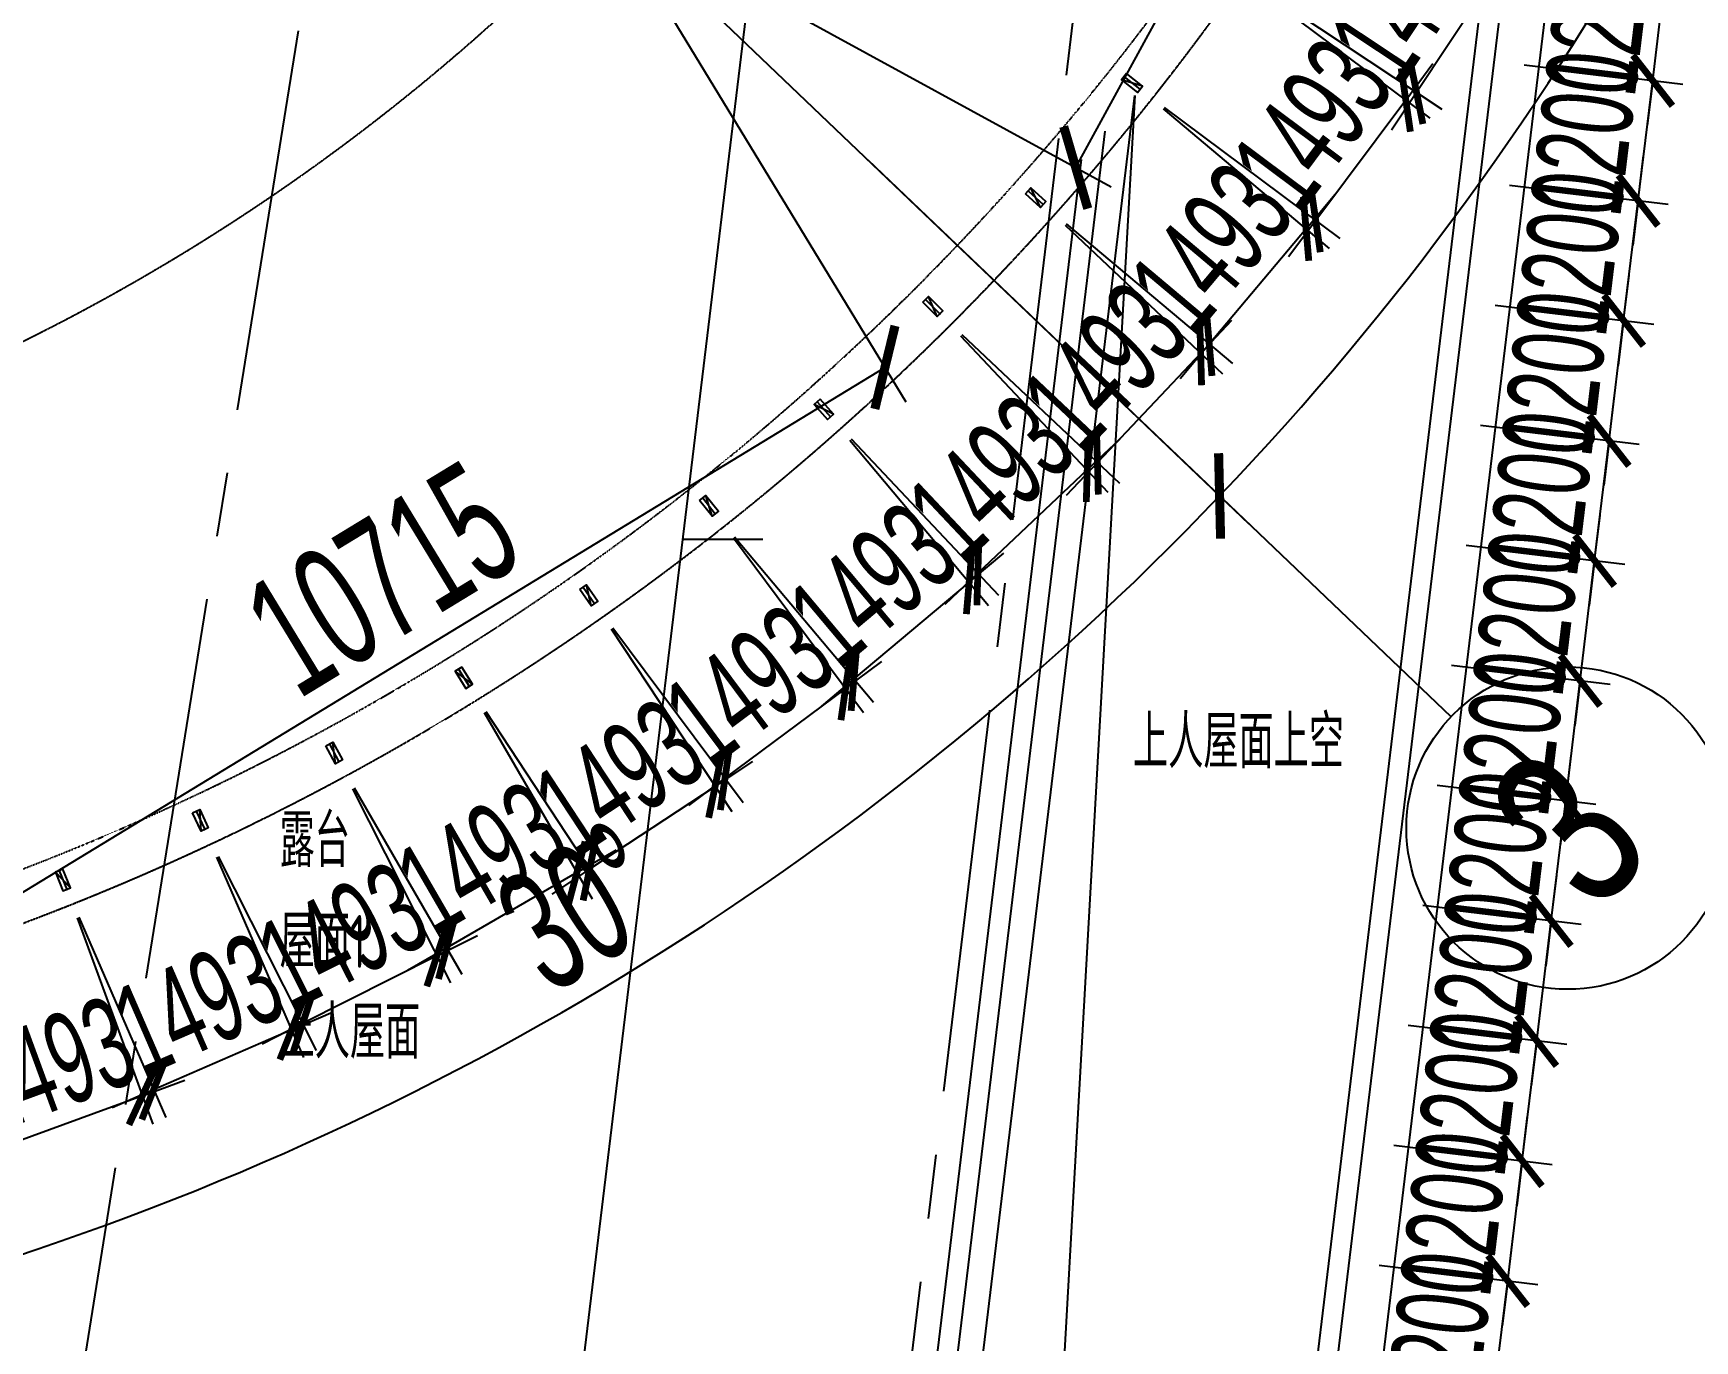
# Model space of a CAD drawing. Extents: x -668578 to 2331563, y -1202445 to 1620273.
# Drawn here: x 846723 to 863217, y 86514 to 99493 of the extents above; entities that cross this region are included whole.
import ezdxf
from ezdxf.enums import TextEntityAlignment as Align

# ---------------------------------------------------------------- set-up
doc = ezdxf.new("R2010")
doc.units = 0
for name, pattern in [('CENTER2', [28.575, 19.05, -3.175, 3.175, -3.175]), ('DASH', [0.35, 0.25, -0.1]), ('DOT2', [0.125, 0, -0.125]), ('DOTE', [2.42, 2, -0.2, 0.02, -0.2])]:
    doc.linetypes.add(name, pattern=pattern)
doc.layers.get('0').update_dxf_attribs({"color": 8})
doc.layers.get('Defpoints').update_dxf_attribs({"color": 8})
for name, color, linetype in [('#标注', 8, 'Continuous'), ('#轴线', 8, 'CENTER2'), ('A-AL', 8, 'Continuous'), ('A-DIMS-150', 8, 'Continuous'), ('A-FLOR-OTLN', 8, 'DOT2'), ('A-ROOF-DRAN', 8, 'Continuous'), ('A-WIND-FRAM', 8, 'Continuous'), ('C-AXIS', 8, 'DOTE'), ('dim', 8, 'Continuous'), ('PUB_HATCH', 8, 'Continuous'), ('WINDOW', 8, 'Continuous'), ('外轮廓', 8, 'Continuous'), ('建-文字', 8, 'Continuous')]:
    doc.layers.add(name, color=color, linetype=linetype)
doc.styles.add('JHZX', font='jrs.shx', dxfattribs={"width": 0.6, "bigfont": 'jhz.shx'})
doc.styles.add('XD2008', font='xd-hzs.shx', dxfattribs={"width": 0.7, "bigfont": 'xd-hztxt.shx'})
doc.dimstyles.new('JZBZ-300', dxfattribs={"dimscale": 300, "dimtxt": 3, "dimasz": 1.5, "dimexe": 1, "dimexo": 1, "dimgap": 0.5, "dimtad": 1, "dimdec": 0, "dimdsep": 46, "dimtxsty": 'JHZX', "dimblk1": 'ARCHTICK', "dimblk2": 'ARCHTICK', "dimsah": 1, "dimcen": 0, "dimclrd": 1, "dimclre": 1, "dimclrt": 2, "dimazin": 2, "dimtfac": 1, "dimtdec": 0, "dimtix": 1, "dimtmove": 0, "dimatfit": 3, "dimfxl": 0, "dimtolj": 1, "dimlwd": -1, "dimlwe": -1, "dimarcsym": 0})
doc.dimstyles.new('JZBZ-400', dxfattribs={"dimscale": 400, "dimtxt": 3, "dimasz": 1.5, "dimexe": 1, "dimexo": 1, "dimgap": 0.5, "dimtad": 1, "dimdec": 0, "dimdsep": 46, "dimtxsty": 'JHZX', "dimblk1": 'ARCHTICK', "dimblk2": 'ARCHTICK', "dimsah": 1, "dimcen": 0, "dimclrd": 1, "dimclre": 1, "dimclrt": 2, "dimazin": 2, "dimtfac": 1, "dimtdec": 0, "dimtix": 1, "dimtmove": 0, "dimatfit": 3, "dimfxl": 0, "dimtolj": 1, "dimlwd": -1, "dimlwe": -1, "dimarcsym": 0})

# ---------------------------------------------------------------- blocks, each defined once
blk = doc.blocks.new('_ARCHTICK')
at = {"color": 0, "linetype": 'ByBlock', "const_width": 0.15}
blk.add_lwpolyline([(-0.5, -0.5), (0.5, 0.5)], dxfattribs=at)
blk = doc.blocks.new('*D2939')
at = {"layer": '#标注', "ltscale": 300, "transparency": 16777216}
for p, q in [((-1773, -1481), (-9342, -7863)), ((165914, -92056), (164727, -101884))]:
    blk.add_line(p, q, dxfattribs=at)
blk.add_arc((197092, 166179), 269610, 220.13382, 263.11563, dxfattribs=at)
at = {"layer": 'Defpoints', "color": 0, "ltscale": 300, "transparency": 16777216}
for p in [(197092, 166179), (-1467, -1224), (40380, -53208), (165962, -91659)]:
    blk.add_point(p, dxfattribs=at)
at = {"layer": '#标注', "ltscale": 300, "transparency": 16777216, "xscale": 600, "yscale": 600, "zscale": 600}
for p, rotation in [((-9036, -7605), 130.1338192809485), ((164775, -101487), 353.1156299250187)]:
    blk.add_blockref('_ARCHTICK', p, dxfattribs=dict(at, rotation=rotation))
at = {"layer": '#标注', "ltscale": 300, "transparency": 16777216, "insert": (69342, -70334), "char_height": 1200, "attachment_point": 5, "rotation": 331.6247, "style": 'JHZX'}
blk.add_mtext('\\A1;42.98°', dxfattribs=at)
blk = doc.blocks.new('*U2924')
at = {"linetype": 'ByBlock'}
blk.add_line((0, -20), (0, 0), dxfattribs=at)
blk.add_circle((0, -24), 4, dxfattribs=at)
at = {"color": 253, "linetype": 'ByBlock', "style": 'JHZX', "width": 0.75}
blk.add_attdef('AXES', text='', height=4, dxfattribs=at).set_placement((0, -24), align=Align.MIDDLE_CENTER)
blk = doc.blocks.new('*D2978')
at = {"layer": '#标注', "ltscale": 300, "transparency": 16777216}
for p, q in [((170416, -24107), (175840, -29286)), ((160688, -30028), (162797, -37226))]:
    blk.add_line(p, q, dxfattribs=at)
blk.add_arc((154503, -8916), 29100, 286.329, 316.329, dxfattribs=at)
at = {"layer": 'Defpoints', "color": 0, "ltscale": 300, "transparency": 16777216}
for p in [(154503, -8916), (170126, -23831), (160576, -29644), (167409, -34997)]:
    blk.add_point(p, dxfattribs=at)
at = {"layer": '#标注', "ltscale": 300, "transparency": 16777216, "xscale": 600, "yscale": 600, "zscale": 600}
for p, rotation in [((175551, -29010), 46.32902802312653), ((162684, -36842), 196.3290280231278)]:
    blk.add_blockref('_ARCHTICK', p, dxfattribs=dict(at, rotation=rotation))
at = {"layer": '#标注', "ltscale": 300, "transparency": 16777216, "insert": (169217, -33089), "char_height": 1200, "attachment_point": 5, "rotation": 31.329, "style": 'JHZX'}
blk.add_mtext('\\A1;30°', dxfattribs=at)
blk = doc.blocks.new('*D2942')
at = {"layer": '#标注', "ltscale": 300, "transparency": 16777216}
for p, q in [((175879, -14115), (183167, -15888)), ((170416, -24107), (175840, -29286))]:
    blk.add_line(p, q, dxfattribs=at)
blk.add_arc((154503, -8916), 29100, 316.329, 346.329, dxfattribs=at)
at = {"layer": 'Defpoints', "color": 0, "ltscale": 300, "transparency": 16777216}
for p in [(154503, -8916), (175491, -14021), (170126, -23831), (178721, -25049)]:
    blk.add_point(p, dxfattribs=at)
at = {"layer": '#标注', "ltscale": 300, "transparency": 16777216, "xscale": 600, "yscale": 600, "zscale": 600}
for p, rotation in [((182778, -15793), 76.3290280231253), ((175551, -29010), 226.3290280231266)]:
    blk.add_blockref('_ARCHTICK', p, dxfattribs=dict(at, rotation=rotation))
at = {"layer": '#标注', "ltscale": 300, "transparency": 16777216, "insert": (179333, -22493), "char_height": 1200, "attachment_point": 5, "rotation": 61.329, "style": 'JHZX'}
blk.add_mtext('\\A1;30°', dxfattribs=at)
blk = doc.blocks.new('*D2989')
at = {"layer": '#标注', "ltscale": 300, "transparency": 16777216}
for p, q in [((169683, -23551), (172437, -28076)), ((163077, -33305), (172229, -27734)), ((160530, -29122), (163285, -33647))]:
    blk.add_line(p, q, dxfattribs=at)
at = {"layer": 'Defpoints', "color": 0, "ltscale": 300, "transparency": 16777216}
for p in [(169475, -23209), (172229, -27734), (160322, -28781)]:
    blk.add_point(p, dxfattribs=at)
at = {"layer": '#标注', "ltscale": 300, "transparency": 16777216, "xscale": 600, "yscale": 600, "zscale": 600}
for p, rotation in [((172229, -27734), 31.32902802313587), ((163077, -33305), 211.3290280231358)]:
    blk.add_blockref('_ARCHTICK', p, dxfattribs=dict(at, rotation=rotation))
at = {"layer": '#标注', "ltscale": 300, "transparency": 16777216, "insert": (167237, -29836), "char_height": 1200, "attachment_point": 5, "rotation": 31.329, "style": 'JHZX'}
blk.add_mtext('\\A1;10715', dxfattribs=at)
blk = doc.blocks.new('*D2980')
at = {"layer": '#标注', "ltscale": 300, "transparency": 16777216}
for p, q in [((174967, -14000), (179615, -16541)), ((174123, -25751), (179264, -16349)), ((169826, -23401), (174474, -25942))]:
    blk.add_line(p, q, dxfattribs=at)
at = {"layer": 'Defpoints', "color": 0, "ltscale": 300, "transparency": 16777216}
for p in [(174616, -13808), (179264, -16349), (169475, -23209)]:
    blk.add_point(p, dxfattribs=at)
at = {"layer": '#标注', "ltscale": 300, "transparency": 16777216, "xscale": 600, "yscale": 600, "zscale": 600}
for p, rotation in [((179264, -16349), 61.32902802313133), ((174123, -25751), 241.3290280231313)]:
    blk.add_blockref('_ARCHTICK', p, dxfattribs=dict(at, rotation=rotation))
at = {"layer": '#标注', "ltscale": 300, "transparency": 16777216, "insert": (175991, -20666), "char_height": 1200, "attachment_point": 5, "rotation": 61.329, "style": 'JHZX'}
blk.add_mtext('\\A1;10715', dxfattribs=at)
blk = doc.blocks.new('*D375')
at = {"layer": 'Defpoints', "color": 0, "ltscale": 300, "transparency": 16777216}
for p in [(859428, 101377), (858603, 100133), (860455, 98904)]:
    blk.add_point(p, dxfattribs=at)
at = {"layer": 'dim', "color": 1, "ltscale": 300, "transparency": 16777216}
for p, q in [((859678, 101212), (861530, 99983)), ((861280, 100149), (861529, 100524)), ((861280, 100149), (860455, 98904)), ((858853, 99967), (860705, 98739)), ((860455, 98904), (860206, 98529))]:
    blk.add_line(p, q, dxfattribs=at)
at = {"layer": 'dim', "color": 1, "ltscale": 300, "transparency": 16777216, "xscale": 450, "yscale": 450, "zscale": 450}
for p, rotation in [((861280, 100149), 236.439483456222), ((860455, 98904), 56.43948345622199)]:
    blk.add_blockref('_ARCHTICK', p, dxfattribs=dict(at, rotation=rotation))
at = {"layer": 'dim', "color": 2, "ltscale": 300, "transparency": 16777216, "insert": (860368, 99858), "char_height": 900, "attachment_point": 5, "rotation": 56.4395, "style": 'JHZX'}
blk.add_mtext('\\A1;1493', dxfattribs=at)
blk = doc.blocks.new('*D376')
at = {"layer": 'Defpoints', "color": 0, "ltscale": 300, "transparency": 16777216}
for p in [(858603, 100133), (857709, 98937), (859454, 97634)]:
    blk.add_point(p, dxfattribs=at)
at = {"layer": 'dim', "color": 1, "ltscale": 300, "transparency": 16777216}
for p, q in [((858843, 99954), (860588, 98651)), ((860348, 98830), (860617, 99191)), ((860348, 98830), (859454, 97634)), ((857950, 98757), (859695, 97454)), ((859454, 97634), (859185, 97273))]:
    blk.add_line(p, q, dxfattribs=at)
at = {"layer": 'dim', "color": 1, "ltscale": 300, "transparency": 16777216, "xscale": 450, "yscale": 450, "zscale": 450}
for p, rotation in [((860348, 98830), 233.2523697657277), ((859454, 97634), 53.25236976572771)]:
    blk.add_blockref('_ARCHTICK', p, dxfattribs=dict(at, rotation=rotation))
at = {"layer": 'dim', "color": 2, "ltscale": 300, "transparency": 16777216, "insert": (859420, 98591), "char_height": 900, "attachment_point": 5, "rotation": 53.2524, "style": 'JHZX'}
blk.add_mtext('\\A1;1493', dxfattribs=at)
blk = doc.blocks.new('*D377')
at = {"layer": 'Defpoints', "color": 0, "ltscale": 300, "transparency": 16777216}
for p in [(857709, 98937), (856748, 97794), (858397, 96408)]:
    blk.add_point(p, dxfattribs=at)
at = {"layer": 'dim', "color": 1, "ltscale": 300, "transparency": 16777216}
for p, q in [((857939, 98744), (859588, 97357)), ((859358, 97551), (859648, 97895)), ((856978, 97601), (858627, 96215)), ((859358, 97551), (858397, 96408)), ((858397, 96408), (858108, 96063))]:
    blk.add_line(p, q, dxfattribs=at)
at = {"layer": 'dim', "color": 1, "ltscale": 300, "transparency": 16777216, "xscale": 450, "yscale": 450, "zscale": 450}
for p, rotation in [((859358, 97551), 229.9425506890512), ((858397, 96408), 49.94255068905126)]:
    blk.add_blockref('_ARCHTICK', p, dxfattribs=dict(at, rotation=rotation))
at = {"layer": 'dim', "color": 2, "ltscale": 300, "transparency": 16777216, "insert": (858418, 97365), "char_height": 900, "attachment_point": 5, "rotation": 49.9426, "style": 'JHZX'}
blk.add_mtext('\\A1;1493', dxfattribs=at)
blk = doc.blocks.new('*D378')
at = {"layer": 'Defpoints', "color": 0, "ltscale": 300, "transparency": 16777216}
for p in [(856748, 97794), (855723, 96709), (857287, 95232)]:
    blk.add_point(p, dxfattribs=at)
at = {"layer": 'dim', "color": 1, "ltscale": 300, "transparency": 16777216}
for p, q in [((856966, 97588), (858530, 96111)), ((855941, 96503), (857505, 95026)), ((858312, 96317), (858621, 96644)), ((858312, 96317), (857287, 95232)), ((857287, 95232), (856978, 94905))]:
    blk.add_line(p, q, dxfattribs=at)
at = {"layer": 'dim', "color": 1, "ltscale": 300, "transparency": 16777216, "xscale": 450, "yscale": 450, "zscale": 450}
for p, rotation in [((858312, 96317), 226.6334481976687), ((857287, 95232), 46.63344819766873)]:
    blk.add_blockref('_ARCHTICK', p, dxfattribs=dict(at, rotation=rotation))
at = {"layer": 'dim', "color": 2, "ltscale": 300, "transparency": 16777216, "insert": (857363, 96187), "char_height": 900, "attachment_point": 5, "rotation": 46.6334, "style": 'JHZX'}
blk.add_mtext('\\A1;1493', dxfattribs=at)
blk = doc.blocks.new('*D379')
at = {"layer": 'Defpoints', "color": 0, "ltscale": 300, "transparency": 16777216}
for p in [(855723, 96709), (854637, 95684), (856100, 94133)]:
    blk.add_point(p, dxfattribs=at)
at = {"layer": 'dim', "color": 1, "ltscale": 300, "transparency": 16777216}
for p, q in [((855929, 96490), (857392, 94939)), ((854843, 95466), (856305, 93915)), ((857186, 95158), (857513, 95466)), ((857186, 95158), (856100, 94133)), ((856100, 94133), (855772, 93824))]:
    blk.add_line(p, q, dxfattribs=at)
at = {"layer": 'dim', "color": 1, "ltscale": 300, "transparency": 16777216, "xscale": 450, "yscale": 450, "zscale": 450}
for p, rotation in [((857186, 95158), 223.322014835014), ((856100, 94133), 43.32201483501397)]:
    blk.add_blockref('_ARCHTICK', p, dxfattribs=dict(at, rotation=rotation))
at = {"layer": 'dim', "color": 2, "ltscale": 300, "transparency": 16777216, "insert": (856231, 95082), "char_height": 900, "attachment_point": 5, "rotation": 43.322, "style": 'JHZX'}
blk.add_mtext('\\A1;1493', dxfattribs=at)
blk = doc.blocks.new('*D380')
at = {"layer": 'Defpoints', "color": 0, "ltscale": 300, "transparency": 16777216}
for p in [(854637, 95684), (853493, 94724), (854870, 93084)]:
    blk.add_point(p, dxfattribs=at)
at = {"layer": 'dim', "color": 1, "ltscale": 300, "transparency": 16777216}
for p, q in [((854830, 95454), (856207, 93814)), ((853686, 94494), (855063, 92854)), ((856014, 94044), (856358, 94333)), ((856014, 94044), (854870, 93084)), ((854870, 93084), (854526, 92795))]:
    blk.add_line(p, q, dxfattribs=at)
at = {"layer": 'dim', "color": 1, "ltscale": 300, "transparency": 16777216, "xscale": 450, "yscale": 450, "zscale": 450}
for p, rotation in [((856014, 94044), 220.0130727237843), ((854870, 93084), 40.01307272378426)]:
    blk.add_blockref('_ARCHTICK', p, dxfattribs=dict(at, rotation=rotation))
at = {"layer": 'dim', "color": 2, "ltscale": 300, "transparency": 16777216, "insert": (855056, 94024), "char_height": 900, "attachment_point": 5, "rotation": 40.0131, "style": 'JHZX'}
blk.add_mtext('\\A1;1493', dxfattribs=at)
blk = doc.blocks.new('*D381')
at = {"layer": 'Defpoints', "color": 0, "ltscale": 300, "transparency": 16777216}
for p in [(853493, 94724), (852296, 93832), (853590, 92097)]:
    blk.add_point(p, dxfattribs=at)
at = {"layer": 'dim', "color": 1, "ltscale": 300, "transparency": 16777216}
for p, q in [((853673, 94484), (854966, 92749)), ((852476, 93591), (853769, 91857)), ((854787, 92989), (855147, 93258)), ((854787, 92989), (853590, 92097)), ((853590, 92097), (853229, 91828))]:
    blk.add_line(p, q, dxfattribs=at)
at = {"layer": 'dim', "color": 1, "ltscale": 300, "transparency": 16777216, "xscale": 450, "yscale": 450, "zscale": 450}
for p, rotation in [((854787, 92989), 216.7032536471219), ((853590, 92097), 36.70325364712194)]:
    blk.add_blockref('_ARCHTICK', p, dxfattribs=dict(at, rotation=rotation))
at = {"layer": 'dim', "color": 2, "ltscale": 300, "transparency": 16777216, "insert": (853829, 93024), "char_height": 900, "attachment_point": 5, "rotation": 36.7033, "style": 'JHZX'}
blk.add_mtext('\\A1;1493', dxfattribs=at)
blk = doc.blocks.new('*D382')
at = {"layer": 'Defpoints', "color": 0, "ltscale": 300, "transparency": 16777216}
for p in [(852296, 93832), (851050, 93010), (852246, 91196)]:
    blk.add_point(p, dxfattribs=at)
at = {"layer": 'dim', "color": 1, "ltscale": 300, "transparency": 16777216}
for p, q in [((852461, 93581), (853658, 91767)), ((851215, 92760), (852411, 90945)), ((853492, 92017), (853868, 92265)), ((853492, 92017), (852246, 91196)), ((852246, 91196), (851870, 90948))]:
    blk.add_line(p, q, dxfattribs=at)
at = {"layer": 'dim', "color": 1, "ltscale": 300, "transparency": 16777216, "xscale": 450, "yscale": 450, "zscale": 450}
for p, rotation in [((853492, 92017), 213.3934241346165), ((852246, 91196), 33.39342413461645)]:
    blk.add_blockref('_ARCHTICK', p, dxfattribs=dict(at, rotation=rotation))
at = {"layer": 'dim', "color": 2, "ltscale": 300, "transparency": 16777216, "insert": (852539, 92108), "char_height": 900, "attachment_point": 5, "rotation": 33.3934, "style": 'JHZX'}
blk.add_mtext('\\A1;1493', dxfattribs=at)
blk = doc.blocks.new('*D383')
at = {"layer": 'Defpoints', "color": 0, "ltscale": 300, "transparency": 16777216}
for p in [(851050, 93010), (849758, 92262), (850828, 90413)]:
    blk.add_point(p, dxfattribs=at)
at = {"layer": 'dim', "color": 1, "ltscale": 300, "transparency": 16777216}
for p, q in [((851200, 92750), (852271, 90902)), ((849908, 92002), (850979, 90154)), ((852120, 91162), (852510, 91387)), ((852120, 91162), (850828, 90413)), ((850828, 90413), (850439, 90188))]:
    blk.add_line(p, q, dxfattribs=at)
at = {"layer": 'dim', "color": 1, "ltscale": 300, "transparency": 16777216, "xscale": 450, "yscale": 450, "zscale": 450}
for p, rotation in [((852120, 91162), 210.083605185563), ((850828, 90413), 30.08360518556297)]:
    blk.add_blockref('_ARCHTICK', p, dxfattribs=dict(at, rotation=rotation))
at = {"layer": 'dim', "color": 2, "ltscale": 300, "transparency": 16777216, "insert": (851174, 91307), "char_height": 900, "attachment_point": 5, "rotation": 30.0836, "style": 'JHZX'}
blk.add_mtext('\\A1;1493', dxfattribs=at)
blk = doc.blocks.new('*D384')
at = {"layer": 'Defpoints', "color": 0, "ltscale": 300, "transparency": 16777216}
for p in [(849758, 92262), (848425, 91589), (849397, 89662)]:
    blk.add_point(p, dxfattribs=at)
at = {"layer": 'dim', "color": 1, "ltscale": 300, "transparency": 16777216}
for p, q in [((849893, 91994), (850865, 90067)), ((848560, 91321), (849532, 89394)), ((850730, 90335), (851132, 90537)), ((850730, 90335), (849397, 89662)), ((849397, 89662), (848995, 89459))]:
    blk.add_line(p, q, dxfattribs=at)
at = {"layer": 'dim', "color": 1, "ltscale": 300, "transparency": 16777216, "xscale": 450, "yscale": 450, "zscale": 450}
for p, rotation in [((850730, 90335), 206.7737756485517), ((849397, 89662), 26.77377564855164)]:
    blk.add_blockref('_ARCHTICK', p, dxfattribs=dict(at, rotation=rotation))
at = {"layer": 'dim', "color": 2, "ltscale": 300, "transparency": 16777216, "insert": (849793, 90534), "char_height": 900, "attachment_point": 5, "rotation": 26.7738, "style": 'JHZX'}
blk.add_mtext('\\A1;1493', dxfattribs=at)
blk = doc.blocks.new('*D385')
at = {"layer": 'Defpoints', "color": 0, "ltscale": 300, "transparency": 16777216}
for p in [(848425, 91589), (847055, 90995), (847918, 89006)]:
    blk.add_point(p, dxfattribs=at)
at = {"layer": 'dim', "color": 1, "ltscale": 300, "transparency": 16777216}
for p, q in [((848544, 91314), (849407, 89325)), ((847175, 90719), (848038, 88731)), ((849288, 89601), (849701, 89780)), ((849288, 89601), (847918, 89006)), ((847918, 89006), (847506, 88827))]:
    blk.add_line(p, q, dxfattribs=at)
at = {"layer": 'dim', "color": 1, "ltscale": 300, "transparency": 16777216, "xscale": 450, "yscale": 450, "zscale": 450}
for p, rotation in [((849288, 89601), 203.4639568273938), ((847918, 89006), 23.4639568273938)]:
    blk.add_blockref('_ARCHTICK', p, dxfattribs=dict(at, rotation=rotation))
at = {"layer": 'dim', "color": 2, "ltscale": 300, "transparency": 16777216, "insert": (848364, 89854), "char_height": 900, "attachment_point": 5, "rotation": 23.464, "style": 'JHZX'}
blk.add_mtext('\\A1;1493', dxfattribs=at)
blk = doc.blocks.new('*D386')
at = {"layer": 'Defpoints', "color": 0, "ltscale": 300, "transparency": 16777216}
for p in [(847055, 90995), (845654, 90480), (846405, 88432)]:
    blk.add_point(p, dxfattribs=at)
at = {"layer": 'dim', "color": 1, "ltscale": 300, "transparency": 16777216}
for p, q in [((847159, 90713), (847910, 88665)), ((845757, 90199), (846508, 88151)), ((847807, 88947), (848229, 89102)), ((847807, 88947), (846405, 88432)), ((846405, 88432), (845983, 88277))]:
    blk.add_line(p, q, dxfattribs=at)
at = {"layer": 'dim', "color": 1, "ltscale": 300, "transparency": 16777216, "xscale": 450, "yscale": 450, "zscale": 450}
for p, rotation in [((847807, 88947), 200.1541273148914), ((846405, 88432), 20.15412731489133)]:
    blk.add_blockref('_ARCHTICK', p, dxfattribs=dict(at, rotation=rotation))
at = {"layer": 'dim', "color": 2, "ltscale": 300, "transparency": 16777216, "insert": (846899, 89253), "char_height": 900, "attachment_point": 5, "rotation": 20.1541, "style": 'JHZX'}
blk.add_mtext('\\A1;1493', dxfattribs=at)
blk = doc.blocks.new('*D1407')
at = {"layer": '#标注', "color": 1, "ltscale": 300, "transparency": 16777216}
for p, q in [((861360, 87110), (861414, 87557)), ((860084, 87264), (861658, 87074)), ((861216, 85919), (861360, 87110)), ((859940, 86073), (861514, 85883)), ((861216, 85919), (861163, 85472))]:
    blk.add_line(p, q, dxfattribs=at)
at = {"layer": 'Defpoints', "color": 0, "ltscale": 300, "transparency": 16777216}
for p in [(859786, 87300), (861360, 87110), (859643, 86109)]:
    blk.add_point(p, dxfattribs=at)
at = {"layer": '#标注', "color": 1, "ltscale": 300, "transparency": 16777216, "xscale": 450, "yscale": 450, "zscale": 450}
for p, rotation in [((861360, 87110), 263.1156299250156), ((861216, 85919), 83.11562992501565)]:
    blk.add_blockref('_ARCHTICK', p, dxfattribs=dict(at, rotation=rotation))
at = {"layer": '#标注', "color": 2, "ltscale": 300, "transparency": 16777216, "insert": (860693, 86586), "char_height": 900, "attachment_point": 5, "rotation": 83.1156, "style": 'JHZX'}
blk.add_mtext('\\A1;1200', dxfattribs=at)
blk = doc.blocks.new('*D1408')
at = {"layer": '#标注', "color": 1, "ltscale": 300, "transparency": 16777216}
for p, q in [((861504, 88301), (861558, 88748)), ((860228, 88455), (861802, 88265)), ((861360, 87110), (861504, 88301)), ((860084, 87264), (861658, 87074)), ((861360, 87110), (861306, 86663))]:
    blk.add_line(p, q, dxfattribs=at)
at = {"layer": 'Defpoints', "color": 0, "ltscale": 300, "transparency": 16777216}
for p in [(859930, 88491), (861504, 88301), (859786, 87300)]:
    blk.add_point(p, dxfattribs=at)
at = {"layer": '#标注', "color": 1, "ltscale": 300, "transparency": 16777216, "xscale": 450, "yscale": 450, "zscale": 450}
for p, rotation in [((861504, 88301), 263.1156299250156), ((861360, 87110), 83.11562992501565)]:
    blk.add_blockref('_ARCHTICK', p, dxfattribs=dict(at, rotation=rotation))
at = {"layer": '#标注', "color": 2, "ltscale": 300, "transparency": 16777216, "insert": (860837, 87778), "char_height": 900, "attachment_point": 5, "rotation": 83.1156, "style": 'JHZX'}
blk.add_mtext('\\A1;1200', dxfattribs=at)
blk = doc.blocks.new('*D1409')
at = {"layer": '#标注', "color": 1, "ltscale": 300, "transparency": 16777216}
for p, q in [((861648, 89493), (861702, 89939)), ((860372, 89647), (861946, 89457)), ((861504, 88301), (861648, 89493)), ((860228, 88455), (861802, 88265)), ((861504, 88301), (861450, 87855))]:
    blk.add_line(p, q, dxfattribs=at)
at = {"layer": 'Defpoints', "color": 0, "ltscale": 300, "transparency": 16777216}
for p in [(860074, 89683), (861648, 89493), (859930, 88491)]:
    blk.add_point(p, dxfattribs=at)
at = {"layer": '#标注', "color": 1, "ltscale": 300, "transparency": 16777216, "xscale": 450, "yscale": 450, "zscale": 450}
for p, rotation in [((861648, 89493), 263.1156299250156), ((861504, 88301), 83.11562992501565)]:
    blk.add_blockref('_ARCHTICK', p, dxfattribs=dict(at, rotation=rotation))
at = {"layer": '#标注', "color": 2, "ltscale": 300, "transparency": 16777216, "insert": (860980, 88969), "char_height": 900, "attachment_point": 5, "rotation": 83.1156, "style": 'JHZX'}
blk.add_mtext('\\A1;1200', dxfattribs=at)
blk = doc.blocks.new('*D1410')
at = {"layer": '#标注', "color": 1, "ltscale": 300, "transparency": 16777216}
for p, q in [((861792, 90684), (861846, 91131)), ((860516, 90838), (862090, 90648)), ((861648, 89493), (861792, 90684)), ((860372, 89647), (861946, 89457)), ((861648, 89493), (861594, 89046))]:
    blk.add_line(p, q, dxfattribs=at)
at = {"layer": 'Defpoints', "color": 0, "ltscale": 300, "transparency": 16777216}
for p in [(860218, 90874), (861792, 90684), (860074, 89683)]:
    blk.add_point(p, dxfattribs=at)
at = {"layer": '#标注', "color": 1, "ltscale": 300, "transparency": 16777216, "xscale": 450, "yscale": 450, "zscale": 450}
for p, rotation in [((861792, 90684), 263.1156299250156), ((861648, 89493), 83.11562992501565)]:
    blk.add_blockref('_ARCHTICK', p, dxfattribs=dict(at, rotation=rotation))
at = {"layer": '#标注', "color": 2, "ltscale": 300, "transparency": 16777216, "insert": (861124, 90160), "char_height": 900, "attachment_point": 5, "rotation": 83.1156, "style": 'JHZX'}
blk.add_mtext('\\A1;1200', dxfattribs=at)
blk = doc.blocks.new('*D1411')
at = {"layer": '#标注', "color": 1, "ltscale": 300, "transparency": 16777216}
for p, q in [((861936, 91875), (861990, 92322)), ((860660, 92029), (862234, 91839)), ((861792, 90684), (861936, 91875)), ((860516, 90838), (862090, 90648)), ((861792, 90684), (861738, 90237))]:
    blk.add_line(p, q, dxfattribs=at)
at = {"layer": 'Defpoints', "color": 0, "ltscale": 300, "transparency": 16777216}
for p in [(860362, 92065), (861936, 91875), (860218, 90874)]:
    blk.add_point(p, dxfattribs=at)
at = {"layer": '#标注', "color": 1, "ltscale": 300, "transparency": 16777216, "xscale": 450, "yscale": 450, "zscale": 450}
for p, rotation in [((861936, 91875), 263.1156299250156), ((861792, 90684), 83.11562992501565)]:
    blk.add_blockref('_ARCHTICK', p, dxfattribs=dict(at, rotation=rotation))
at = {"layer": '#标注', "color": 2, "ltscale": 300, "transparency": 16777216, "insert": (861268, 91352), "char_height": 900, "attachment_point": 5, "rotation": 83.1156, "style": 'JHZX'}
blk.add_mtext('\\A1;1200', dxfattribs=at)
blk = doc.blocks.new('*D1412')
at = {"layer": '#标注', "color": 1, "ltscale": 300, "transparency": 16777216}
for p, q in [((862080, 93067), (862133, 93513)), ((860803, 93221), (862377, 93031)), ((861936, 91875), (862080, 93067)), ((860660, 92029), (862234, 91839)), ((861936, 91875), (861882, 91429))]:
    blk.add_line(p, q, dxfattribs=at)
at = {"layer": 'Defpoints', "color": 0, "ltscale": 300, "transparency": 16777216}
for p in [(860506, 93257), (862080, 93067), (860362, 92065)]:
    blk.add_point(p, dxfattribs=at)
at = {"layer": '#标注', "color": 1, "ltscale": 300, "transparency": 16777216, "xscale": 450, "yscale": 450, "zscale": 450}
for p, rotation in [((862080, 93067), 263.1156299250156), ((861936, 91875), 83.11562992501565)]:
    blk.add_blockref('_ARCHTICK', p, dxfattribs=dict(at, rotation=rotation))
at = {"layer": '#标注', "color": 2, "ltscale": 300, "transparency": 16777216, "insert": (861412, 92543), "char_height": 900, "attachment_point": 5, "rotation": 83.1156, "style": 'JHZX'}
blk.add_mtext('\\A1;1200', dxfattribs=at)
blk = doc.blocks.new('*D1413')
at = {"layer": '#标注', "color": 1, "ltscale": 300, "transparency": 16777216}
for p, q in [((862223, 94258), (862277, 94705)), ((860947, 94412), (862521, 94222)), ((862080, 93067), (862223, 94258)), ((860803, 93221), (862377, 93031)), ((862080, 93067), (862026, 92620))]:
    blk.add_line(p, q, dxfattribs=at)
at = {"layer": 'Defpoints', "color": 0, "ltscale": 300, "transparency": 16777216}
for p in [(860649, 94448), (862223, 94258), (860506, 93257)]:
    blk.add_point(p, dxfattribs=at)
at = {"layer": '#标注', "color": 1, "ltscale": 300, "transparency": 16777216, "xscale": 450, "yscale": 450, "zscale": 450}
for p, rotation in [((862223, 94258), 263.1156299250156), ((862080, 93067), 83.11562992501565)]:
    blk.add_blockref('_ARCHTICK', p, dxfattribs=dict(at, rotation=rotation))
at = {"layer": '#标注', "color": 2, "ltscale": 300, "transparency": 16777216, "insert": (861556, 93734), "char_height": 900, "attachment_point": 5, "rotation": 83.1156, "style": 'JHZX'}
blk.add_mtext('\\A1;1200', dxfattribs=at)
blk = doc.blocks.new('*D1414')
at = {"layer": '#标注', "color": 1, "ltscale": 300, "transparency": 16777216}
for p, q in [((862367, 95449), (862421, 95896)), ((861091, 95603), (862665, 95413)), ((862223, 94258), (862367, 95449)), ((860947, 94412), (862521, 94222)), ((862223, 94258), (862169, 93811))]:
    blk.add_line(p, q, dxfattribs=at)
at = {"layer": 'Defpoints', "color": 0, "ltscale": 300, "transparency": 16777216}
for p in [(860793, 95639), (862367, 95449), (860649, 94448)]:
    blk.add_point(p, dxfattribs=at)
at = {"layer": '#标注', "color": 1, "ltscale": 300, "transparency": 16777216, "xscale": 450, "yscale": 450, "zscale": 450}
for p, rotation in [((862367, 95449), 263.1156299250156), ((862223, 94258), 83.11562992501565)]:
    blk.add_blockref('_ARCHTICK', p, dxfattribs=dict(at, rotation=rotation))
at = {"layer": '#标注', "color": 2, "ltscale": 300, "transparency": 16777216, "insert": (861700, 94926), "char_height": 900, "attachment_point": 5, "rotation": 83.1156, "style": 'JHZX'}
blk.add_mtext('\\A1;1200', dxfattribs=at)
blk = doc.blocks.new('*D1415')
at = {"layer": '#标注', "color": 1, "ltscale": 300, "transparency": 16777216}
for p, q in [((862511, 96641), (862565, 97088)), ((861235, 96795), (862809, 96605)), ((862367, 95449), (862511, 96641)), ((861091, 95603), (862665, 95413)), ((862367, 95449), (862313, 95003))]:
    blk.add_line(p, q, dxfattribs=at)
at = {"layer": 'Defpoints', "color": 0, "ltscale": 300, "transparency": 16777216}
for p in [(860937, 96831), (862511, 96641), (860793, 95639)]:
    blk.add_point(p, dxfattribs=at)
at = {"layer": '#标注', "color": 1, "ltscale": 300, "transparency": 16777216, "xscale": 450, "yscale": 450, "zscale": 450}
for p, rotation in [((862511, 96641), 263.1156299250156), ((862367, 95449), 83.11562992501565)]:
    blk.add_blockref('_ARCHTICK', p, dxfattribs=dict(at, rotation=rotation))
at = {"layer": '#标注', "color": 2, "ltscale": 300, "transparency": 16777216, "insert": (861843, 96117), "char_height": 900, "attachment_point": 5, "rotation": 83.1156, "style": 'JHZX'}
blk.add_mtext('\\A1;1200', dxfattribs=at)
blk = doc.blocks.new('*D1416')
at = {"layer": '#标注', "color": 1, "ltscale": 300, "transparency": 16777216}
for p, q in [((862655, 97832), (862709, 98279)), ((861379, 97986), (862953, 97796)), ((862511, 96641), (862655, 97832)), ((861235, 96795), (862809, 96605)), ((862511, 96641), (862457, 96194))]:
    blk.add_line(p, q, dxfattribs=at)
at = {"layer": 'Defpoints', "color": 0, "ltscale": 300, "transparency": 16777216}
for p in [(861081, 98022), (862655, 97832), (860937, 96831)]:
    blk.add_point(p, dxfattribs=at)
at = {"layer": '#标注', "color": 1, "ltscale": 300, "transparency": 16777216, "xscale": 450, "yscale": 450, "zscale": 450}
for p, rotation in [((862655, 97832), 263.1156299250156), ((862511, 96641), 83.11562992501565)]:
    blk.add_blockref('_ARCHTICK', p, dxfattribs=dict(at, rotation=rotation))
at = {"layer": '#标注', "color": 2, "ltscale": 300, "transparency": 16777216, "insert": (861987, 97308), "char_height": 900, "attachment_point": 5, "rotation": 83.1156, "style": 'JHZX'}
blk.add_mtext('\\A1;1200', dxfattribs=at)
blk = doc.blocks.new('*D1417')
at = {"layer": '#标注', "color": 1, "ltscale": 300, "transparency": 16777216}
for p, q in [((862799, 99023), (862853, 99470)), ((861523, 99178), (863097, 98988)), ((862655, 97832), (862799, 99023)), ((861379, 97986), (862953, 97796)), ((862655, 97832), (862601, 97385))]:
    blk.add_line(p, q, dxfattribs=at)
at = {"layer": 'Defpoints', "color": 0, "ltscale": 300, "transparency": 16777216}
for p in [(861225, 99214), (862799, 99023), (861081, 98022)]:
    blk.add_point(p, dxfattribs=at)
at = {"layer": '#标注', "color": 1, "ltscale": 300, "transparency": 16777216, "xscale": 450, "yscale": 450, "zscale": 450}
for p, rotation in [((862799, 99023), 263.1156299250156), ((862655, 97832), 83.11562992501565)]:
    blk.add_blockref('_ARCHTICK', p, dxfattribs=dict(at, rotation=rotation))
at = {"layer": '#标注', "color": 2, "ltscale": 300, "transparency": 16777216, "insert": (862131, 98500), "char_height": 900, "attachment_point": 5, "rotation": 83.1156, "style": 'JHZX'}
blk.add_mtext('\\A1;1200', dxfattribs=at)
blk = doc.blocks.new('*D1418')
at = {"layer": '#标注', "color": 1, "ltscale": 300, "transparency": 16777216}
for p, q in [((862943, 100215), (862996, 100662)), ((861666, 100369), (863240, 100179)), ((862799, 99023), (862943, 100215)), ((861523, 99178), (863097, 98988)), ((862799, 99023), (862745, 98577))]:
    blk.add_line(p, q, dxfattribs=at)
at = {"layer": 'Defpoints', "color": 0, "ltscale": 300, "transparency": 16777216}
for p in [(861369, 100405), (862943, 100215), (861225, 99214)]:
    blk.add_point(p, dxfattribs=at)
at = {"layer": '#标注', "color": 1, "ltscale": 300, "transparency": 16777216, "xscale": 450, "yscale": 450, "zscale": 450}
for p, rotation in [((862943, 100215), 263.1156299250156), ((862799, 99023), 83.11562992501565)]:
    blk.add_blockref('_ARCHTICK', p, dxfattribs=dict(at, rotation=rotation))
at = {"layer": '#标注', "color": 2, "ltscale": 300, "transparency": 16777216, "insert": (862275, 99691), "char_height": 900, "attachment_point": 5, "rotation": 83.1156, "style": 'JHZX'}
blk.add_mtext('\\A1;1200', dxfattribs=at)
blk = doc.blocks.new('幕墙分隔')
for p, q in [((-40, -100), (40, 100)), ((0, 100), (0, -100))]:
    blk.add_line(p, q)
blk.add_lwpolyline([(-40, 100), (40, 100), (40, -100), (-40, -100)], close=True)
blk = doc.blocks.new('A$C47405904')
at = {"layer": 'A-AL'}
blk.add_line((18394, -31141), (20208, -16120), dxfattribs=at)
at = {"layer": 'A-AL', "linetype": 'DASH'}
blk.add_lwpolyline([(16570, 20028, 3.918632), (25814, -3108, 3.918911)], format="xyb", dxfattribs=at)
at = {"layer": 'A-AL'}
blk.add_lwpolyline([(-7022, -81198, 0.019317), (12906, -84262, 0.412397), (16280, -81597), (25756, -3110)], format="xyb", dxfattribs=at)
blk.add_arc((42590, 175095), 207650, 251.50111, 262.68595, dxfattribs=at)
at = {"layer": 'A-DIMS-150'}
blk.add_lwpolyline([(20208, -16120), (19425, -30063), (21729, -31052)], dxfattribs=at)
at = {"layer": 'A-FLOR-OTLN'}
blk.add_arc((0, 0), 25500, 49.4115, 353.1347, dxfattribs=at)
at = {"layer": 'A-ROOF-DRAN'}
for radius, start, end in [(211500, 233.70702, 263.30526), (206650, 251.84622, 263.11563), (206950, 251.84616, 263.11563)]:
    blk.add_arc((42590, 175095), radius, start, end, dxfattribs=at)
at = {"layer": 'A-WIND-FRAM'}
for p in [(18272, -18286), (10973, -23405), (10973, -23405), (9604, -24000), (9604, -24000)]:
    blk.add_point(p, dxfattribs=at)
at = {"layer": 'PUB_HATCH'}
blk.add_line((21372, 26314), (13913, -35467), dxfattribs=at)
at = {"layer": 'WINDOW'}
blk.add_line((15717, -20523), (16515, -20523), dxfattribs=at)
at = {"layer": '外轮廓', "color": 3}
for p, q in [((18176, -30863), (19913, -16474)), ((18002, -30641), (19678, -16754))]:
    blk.add_line(p, q, dxfattribs=at)
for points in [[(21904, -31271), (24799, -7297)], [(21705, -31251), (24473, -8323)]]:
    blk.add_lwpolyline(points, dxfattribs=at)
for radius, start, end in [(207200, 251.76315, 262.68747), (207400, 251.70794, 262.68679), (207600, 251.70803, 262.68612), (207800, 251.76327, 262.68544)]:
    blk.add_arc((42590, 175095), radius, start, end, dxfattribs=at)
at = {"layer": 'A-WIND-FRAM', "xscale": -1}
for p, rotation in [((20179, -15995), 51.59746572757687), ((17119, -19236), 41.66800399351383), ((13546, -21899), 31.73851288269608), ((9567, -23907), 21.80905852314548)]:
    blk.add_blockref('幕墙分隔', p, dxfattribs=dict(at, rotation=rotation))
at = {"layer": 'A-WIND-FRAM'}
for p, rotation in [((19222, -17134), 48.28761941932996), ((18201, -18215), 44.97781354968501), ((15980, -20192), 38.3581576852669), ((14787, -21081), 35.04832243886732), ((12259, -22645), 28.42867394865639), ((10931, -23315), 25.11886807931668)]:
    blk.add_blockref('幕墙分隔', p, dxfattribs=dict(at, rotation=rotation))
at = {"layer": '建-文字', "style": 'XD2008', "width": 0.7}
for s, p in [('上人屋面上空', (20189, -22797)), ('露台', (11717, -23778)), ('屋面1', (11717, -24779)), ('上人屋面', (11717, -25680))]:
    blk.add_text(s, height=525, dxfattribs=at).set_placement(p)
blk = doc.blocks.new('DSGDFG')
at = {"layer": '#标注', "ltscale": 300}
blk.add_arc((197092.2, 166179.2), 257800, 220.136073, 263.11563, dxfattribs=at)
at = {"layer": '#轴线', "ltscale": 200}
for p, q in [((155809.7, -90221), (166969.1, -20911.3)), ((165961.8, -91657.8), (174377.5, -21954.5))]:
    blk.add_line(p, q, dxfattribs=at)
for radius in [206950, 212800, 220600, 228400, 236200, 244000, 251800, 257800]:
    blk.add_arc((197092.2, 166179.2), radius, 218.438892, 265.140584, dxfattribs=at)
at = {"layer": 'C-AXIS', "ltscale": 2}
blk.add_circle((154502.6, -8915.6), 20700, dxfattribs=at)
at = {"layer": '#标注', "linetype": 'ByBlock', "xscale": 400, "yscale": 400}
for p, rotation, values in [((172061.7, -25678.3), 46.32880782961031, {'AXES': '3'}), ((161327.8, -32212), 16.32880782961037, {'AXES': '2'})]:
    blk.add_blockref('*U2924', p, dxfattribs=dict(at, rotation=rotation)).add_auto_attribs(values)
at = {"layer": '#标注', "ltscale": 300}
for base, center, p1, p2, picture, middle in [((40379.7, -53208.3), (197092.1, 166179.2), (-1467, -1223.5), (165961.7, -91658.5), '*D2939', (69341.6, -70334.5)), ((167409.2, -34996.8), (154502.6, -8915.6), (160575.5, -29644.3), (170126.3, -23830.7), '*D2978', (169217.3, -33089.3)), ((178720.7, -25049.3), (154502.6, -8915.6), (170126.3, -23830.7), (175490.7, -14020.6), '*D2942', (179332.7, -22493.3))]:
    dim = blk.add_angular_dim_3p(base=base, center=center, p1=p1, p2=p2, dimstyle='JZBZ-400', override={"dimclrd": 256, "dimclre": 256, "dimclrt": 256}, dxfattribs=at)
    dim.commit()
    dim.dimension.update_dxf_attribs({"geometry": picture, "text_midpoint": middle})
for p1, p2, picture, middle in [((169475.3, -23209.2), (174616.2, -13807.9), '*D2980', (175991.3, -20666.1)), ((160322.5, -28780.6), (169475.3, -23209.2), '*D2989', (167237.1, -29836.1))]:
    dim = blk.add_aligned_dim(p1=p1, p2=p2, distance=-5296.9, dimstyle='JZBZ-400', override={"dimclrd": 256, "dimclre": 256, "dimclrt": 256}, dxfattribs=at)
    dim.commit()
    dim.dimension.update_dxf_attribs({"geometry": picture, "text_midpoint": middle})
blk = doc.blocks.new('HGDTRET')
at = {"layer": 'dim', "ltscale": 300}
blk.add_arc((837451.7, 114994.3), 25850, 53.50205, 252.09079, dxfattribs=at)
for p1, p2, distance, picture, middle in [((859428, 101377.5), (858602.6, 100133.2), 2222.9, '*D375', (860367.7, 99858.2)), ((858602.6, 100133.2), (857709.3, 98936.8), 2178, '*D376', (859420.3, 98590.9)), ((857709.3, 98936.8), (856748.4, 97794), 2154.2, '*D377', (858418.4, 97365.2)), ((856748.4, 97794), (855723.1, 96708.6), 2150.6, '*D378', (857363, 96186.6)), ((855723.1, 96708.6), (854636.9, 95684.2), 2131.9, '*D379', (856231.1, 95081.9)), ((854636.9, 95684.2), (853493.4, 94724.2), 2141.4, '*D380', (855056.2, 94023.7)), ((853493.4, 94724.2), (852296.3, 93831.9), 2163.8, '*D381', (853829.5, 93024.3)), ((852296.3, 93831.9), (851049.7, 93010.1), 2173.2, '*D382', (852538.9, 92107.5)), ((851049.7, 93010.1), (849757.8, 92261.7), 2136, '*D383', (851173.7, 91306.8)), ((849757.8, 92261.7), (848424.8, 91589.1), 2158.4, '*D384', (849793.3, 90534)), ((848424.8, 91589.1), (847055.2, 90994.6), 2167.8, '*D385', (848364.2, 89853.7)), ((847055.2, 90994.6), (845653.5, 90480.1), 2181.3, '*D386', (846899.2, 89252.9))]:
    dim = blk.add_aligned_dim(p1=p1, p2=p2, distance=distance, dimstyle='JZBZ-300', dxfattribs=at)
    dim.commit()
    dim.dimension.update_dxf_attribs({"geometry": picture, "text_midpoint": middle})
blk = doc.blocks.new('HRTYTET')
at = {"layer": '#标注', "ltscale": 300}
for p1, p2, picture, middle in [((861224.7, 99213.5), (861368.6, 100404.9), '*D1418', (862275, 99691.1)), ((861080.9, 98022.2), (861224.7, 99213.5), '*D1417', (862131.1, 98499.7)), ((860937.1, 96830.8), (861080.9, 98022.2), '*D1416', (861987.3, 97308.4)), ((860793.2, 95639.5), (860937.1, 96830.8), '*D1415', (861843.4, 96117)), ((860649.4, 94448.1), (860793.2, 95639.5), '*D1414', (861699.6, 94925.7)), ((860505.5, 93256.8), (860649.4, 94448.1), '*D1413', (861555.8, 93734.3)), ((860361.7, 92065.4), (860505.5, 93256.8), '*D1412', (861411.9, 92543)), ((860217.9, 90874.1), (860361.7, 92065.4), '*D1411', (861268.1, 91351.6)), ((860074, 89682.7), (860217.9, 90874.1), '*D1410', (861124.2, 90160.3)), ((859930.2, 88491.4), (860074, 89682.7), '*D1409', (860980.4, 88968.9)), ((859786.3, 87300), (859930.2, 88491.4), '*D1408', (860836.6, 87777.6)), ((859642.5, 86108.7), (859786.3, 87300), '*D1407', (860692.7, 86586.2))]:
    dim = blk.add_aligned_dim(p1=p1, p2=p2, distance=-1585.4, dimstyle='JZBZ-300', override={"dimfxl": 200}, dxfattribs=at)
    dim.commit()
    dim.dimension.update_dxf_attribs({"geometry": picture, "text_midpoint": middle})

msp = doc.modelspace()

# ---------------------------------------------------------------- block references
at = {"layer": '#标注'}
for name, p in [('HGDTRET', (0, 0)), ('DSGDFG', (682948.9, 123910))]:
    msp.add_blockref(name, p, dxfattribs=at)
at = {"layer": 'dim', "ltscale": 300}
msp.add_blockref('A$C47405904', (837451.5, 114994.4), dxfattribs=at)
at = {"layer": 'dim'}
msp.add_blockref('HRTYTET', (0, 0), dxfattribs=at)

doc.saveas('drawing.dxf')
